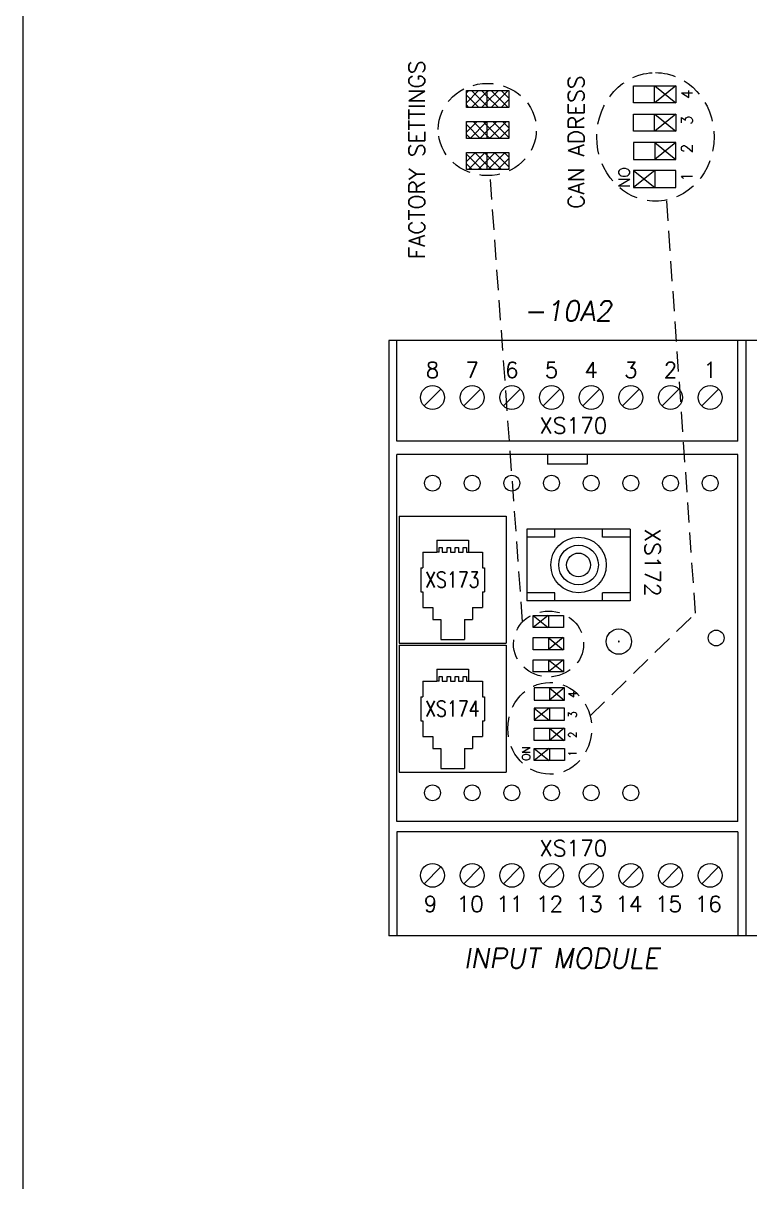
# Model space of a CAD drawing. Extents: x -2993 to 3661, y -4147 to -1441.
# Drawn here: x -1564.1 to -1472.5, y -2334.6 to -2188.7 of the extents above; entities that cross this region are included whole.
import ezdxf
from ezdxf.enums import TextEntityAlignment as Align

# ---------------------------------------------------------------- set-up
doc = ezdxf.new("R2010")
doc.units = 0
doc.header["$LTSCALE"] = 0.1
doc.header["$MEASUREMENT"] = 0
doc.linetypes.add('DASHED', pattern=[19.05, 12.7, -6.35])
doc.layers.get('0').update_dxf_attribs({"linetype": 'CONTINUOUS'})
doc.layers.add('DIM', color=5, linetype='CONTINUOUS')
doc.styles.get("Standard").update_dxf_attribs({"font": 'simplex.shx'})

msp = doc.modelspace()

# ---------------------------------------------------------------- linework, layer by layer
at = {"linetype": 'Continuous', "lineweight": 13}
for p, q in [((-1487.17, -2196.59), (-1481.83, -2196.59)), ((-1487.17, -2198.73), (-1487.17, -2196.59)), ((-1484.53, -2198.73), (-1484.53, -2196.59)), ((-1481.83, -2196.59), (-1481.83, -2198.73)), ((-1508.24, -2197.17), (-1502.9, -2197.17)), ((-1508.24, -2199.3), (-1508.24, -2197.17)), ((-1505.61, -2199.3), (-1505.61, -2197.17)), ((-1502.9, -2197.17), (-1502.9, -2199.3)), ((-1502.9, -2199.3), (-1508.24, -2199.3)), ((-1481.83, -2198.73), (-1487.17, -2198.73)), ((-1508.24, -2201.08), (-1502.9, -2201.08)), ((-1508.24, -2203.21), (-1508.24, -2201.08)), ((-1505.61, -2203.21), (-1505.61, -2201.08)), ((-1502.9, -2201.08), (-1502.9, -2203.21)), ((-1487.17, -2200.15), (-1481.83, -2200.15)), ((-1487.17, -2202.28), (-1487.17, -2200.15)), ((-1484.53, -2202.28), (-1484.53, -2200.15)), ((-1481.83, -2200.15), (-1481.83, -2202.28)), ((-1481.83, -2202.28), (-1487.17, -2202.28)), ((-1502.9, -2203.21), (-1508.24, -2203.21)), ((-1481.83, -2203.71), (-1487.17, -2203.71)), ((-1487.17, -2203.71), (-1487.17, -2205.84)), ((-1484.46, -2205.84), (-1484.46, -2203.71)), ((-1481.83, -2205.84), (-1481.83, -2203.71)), ((-1508.24, -2204.99), (-1502.9, -2204.99)), ((-1508.24, -2207.12), (-1508.24, -2204.99)), ((-1505.61, -2207.12), (-1505.61, -2204.99)), ((-1502.9, -2204.99), (-1502.9, -2207.12)), ((-1487.17, -2205.84), (-1481.83, -2205.84)), ((-1502.9, -2207.12), (-1508.24, -2207.12)), ((-1481.83, -2207.26), (-1487.17, -2207.26)), ((-1487.17, -2207.26), (-1487.17, -2209.4)), ((-1484.46, -2209.4), (-1484.46, -2207.26)), ((-1481.83, -2209.4), (-1481.83, -2207.26)), ((-1487.17, -2209.4), (-1481.83, -2209.4)), ((-1511.69, -2254.73), (-1511.29, -2254.73)), ((-1511.69, -2255.31), (-1511.69, -2254.73)), ((-1511.29, -2254.73), (-1511.29, -2255.31)), ((-1510.68, -2254.73), (-1510.27, -2254.73)), ((-1510.68, -2255.31), (-1510.68, -2254.73)), ((-1510.27, -2254.73), (-1510.27, -2255.31)), ((-1509.66, -2255.31), (-1509.66, -2254.73)), ((-1509.66, -2254.73), (-1509.26, -2254.73)), ((-1509.26, -2254.73), (-1509.26, -2255.31)), ((-1508.65, -2254.73), (-1508.24, -2254.73)), ((-1508.65, -2255.31), (-1508.65, -2254.73)), ((-1508.24, -2254.73), (-1508.24, -2255.31)), ((-1511.29, -2255.31), (-1510.68, -2255.31)), ((-1510.27, -2255.31), (-1509.66, -2255.31)), ((-1509.26, -2255.31), (-1508.65, -2255.31)), ((-1499.82, -2264.81), (-1499.82, -2263.29)), ((-1499.82, -2263.29), (-1496.01, -2263.29)), ((-1499.82, -2263.29), (-1496.01, -2263.29)), ((-1497.89, -2263.29), (-1497.89, -2264.81)), ((-1496.01, -2263.29), (-1496.01, -2264.81)), ((-1496.01, -2264.81), (-1499.82, -2264.81)), ((-1496.01, -2264.81), (-1499.82, -2264.81)), ((-1499.82, -2267.61), (-1499.82, -2266.08)), ((-1499.82, -2266.08), (-1496.01, -2266.08)), ((-1499.82, -2266.08), (-1496.01, -2266.08)), ((-1497.89, -2266.08), (-1497.89, -2267.61)), ((-1496.01, -2266.08), (-1496.01, -2267.61)), ((-1496.01, -2267.61), (-1499.82, -2267.61)), ((-1496.01, -2267.61), (-1499.82, -2267.61)), ((-1499.82, -2270.4), (-1499.82, -2268.88)), ((-1499.82, -2268.88), (-1496.01, -2268.88)), ((-1499.82, -2268.88), (-1496.01, -2268.88)), ((-1497.89, -2268.88), (-1497.89, -2270.4)), ((-1496.01, -2268.88), (-1496.01, -2270.4)), ((-1511.69, -2271.56), (-1511.69, -2270.98)), ((-1511.69, -2270.98), (-1511.29, -2270.98)), ((-1511.29, -2270.98), (-1511.29, -2271.56)), ((-1510.68, -2270.98), (-1510.27, -2270.98)), ((-1510.68, -2271.56), (-1510.68, -2270.98)), ((-1510.27, -2270.98), (-1510.27, -2271.56)), ((-1509.66, -2271.56), (-1509.66, -2270.98)), ((-1509.66, -2270.98), (-1509.26, -2270.98)), ((-1509.26, -2270.98), (-1509.26, -2271.56)), ((-1508.65, -2271.56), (-1508.65, -2270.98)), ((-1508.65, -2270.98), (-1508.24, -2270.98)), ((-1508.24, -2270.98), (-1508.24, -2271.56)), ((-1496.01, -2270.4), (-1499.82, -2270.4)), ((-1496.01, -2270.4), (-1499.82, -2270.4)), ((-1511.29, -2271.56), (-1510.68, -2271.56)), ((-1510.27, -2271.56), (-1509.66, -2271.56)), ((-1509.26, -2271.56), (-1508.65, -2271.56)), ((-1499.7, -2272.43), (-1499.7, -2273.96)), ((-1495.89, -2272.43), (-1499.7, -2272.43)), ((-1497.79, -2272.43), (-1497.79, -2273.96)), ((-1495.89, -2273.96), (-1495.89, -2272.43)), ((-1499.7, -2273.96), (-1495.89, -2273.96)), ((-1495.89, -2274.97), (-1499.7, -2274.97)), ((-1499.7, -2274.97), (-1499.7, -2276.5)), ((-1497.79, -2274.97), (-1497.79, -2276.5)), ((-1495.89, -2276.5), (-1495.89, -2274.97)), ((-1499.7, -2276.5), (-1495.89, -2276.5)), ((-1499.7, -2279.04), (-1499.7, -2277.51)), ((-1499.7, -2277.51), (-1495.89, -2277.51)), ((-1497.79, -2277.51), (-1497.79, -2279.04)), ((-1495.89, -2277.51), (-1495.89, -2279.04)), ((-1495.89, -2279.04), (-1499.7, -2279.04)), ((-1499.7, -2280.05), (-1495.89, -2280.05)), ((-1499.7, -2281.58), (-1499.7, -2280.05)), ((-1497.79, -2280.05), (-1497.79, -2281.58)), ((-1495.89, -2280.05), (-1495.89, -2281.58)), ((-1495.89, -2281.58), (-1499.7, -2281.58))]:
    msp.add_line(p, q, dxfattribs=at)
at = {"color": 7, "lineweight": 13}
for p, q in [((-1481.83, -2196.59), (-1484.5, -2198.73)), ((-1484.5, -2196.59), (-1481.83, -2198.73)), ((-1481.83, -2200.15), (-1484.5, -2202.28)), ((-1484.5, -2200.15), (-1481.83, -2202.28)), ((-1481.83, -2203.71), (-1484.5, -2205.84)), ((-1484.5, -2203.71), (-1481.83, -2205.84)), ((-1484.5, -2207.26), (-1487.17, -2209.4)), ((-1487.17, -2207.26), (-1484.5, -2209.4)), ((-1499.82, -2263.29), (-1497.94, -2264.81)), ((-1497.94, -2263.29), (-1499.82, -2264.81)), ((-1497.92, -2266.08), (-1496.04, -2267.61)), ((-1496.04, -2266.08), (-1497.92, -2267.61)), ((-1497.89, -2268.88), (-1496.01, -2270.4)), ((-1496.01, -2268.88), (-1497.89, -2270.4)), ((-1497.79, -2272.43), (-1495.91, -2273.96)), ((-1495.91, -2272.43), (-1497.79, -2273.96)), ((-1499.7, -2274.97), (-1497.82, -2276.5)), ((-1497.82, -2274.97), (-1499.7, -2276.5)), ((-1497.79, -2277.51), (-1495.91, -2279.04)), ((-1495.91, -2277.51), (-1497.79, -2279.04)), ((-1499.7, -2280.05), (-1497.82, -2281.58)), ((-1497.82, -2280.05), (-1499.7, -2281.58))]:
    msp.add_line(p, q, dxfattribs=at)
at = {"lineweight": 13}
for p, q in [((-1508.24, -2197.47), (-1507.93, -2197.17)), ((-1508.24, -2198.71), (-1506.7, -2197.17)), ((-1506.69, -2199.3), (-1508.24, -2197.75)), ((-1505.61, -2199.15), (-1507.59, -2197.17)), ((-1507.59, -2199.3), (-1505.61, -2197.31)), ((-1505.61, -2197.91), (-1506.35, -2197.17)), ((-1505.61, -2197.31), (-1505.46, -2197.17)), ((-1505.61, -2198.55), (-1504.22, -2197.17)), ((-1504.22, -2199.3), (-1505.61, -2197.91)), ((-1505.12, -2199.3), (-1502.98, -2197.17)), ((-1502.98, -2199.3), (-1505.11, -2197.17)), ((-1502.9, -2198.14), (-1503.88, -2197.17)), ((-1507.93, -2199.3), (-1508.24, -2198.99)), ((-1506.35, -2199.3), (-1505.61, -2198.55)), ((-1505.46, -2199.3), (-1505.61, -2199.15)), ((-1503.88, -2199.3), (-1502.9, -2198.32)), ((-1508.24, -2201.18), (-1508.13, -2201.08)), ((-1508.24, -2202.42), (-1506.89, -2201.08)), ((-1507.79, -2203.21), (-1505.66, -2201.08)), ((-1505.61, -2202.86), (-1507.39, -2201.08)), ((-1505.61, -2201.62), (-1506.15, -2201.08)), ((-1505.61, -2202.26), (-1504.42, -2201.08)), ((-1505.32, -2203.21), (-1503.18, -2201.08)), ((-1502.9, -2203.09), (-1504.92, -2201.08)), ((-1502.9, -2201.85), (-1503.68, -2201.08)), ((-1506.49, -2203.21), (-1508.24, -2201.47)), ((-1506.55, -2203.21), (-1505.61, -2202.26)), ((-1504.02, -2203.21), (-1505.61, -2201.62)), ((-1504.08, -2203.21), (-1502.9, -2202.04)), ((-1507.73, -2203.21), (-1508.24, -2202.7)), ((-1505.26, -2203.21), (-1505.61, -2202.86)), ((-1508.24, -2206.13), (-1507.09, -2204.99)), ((-1506.3, -2207.12), (-1508.24, -2205.18)), ((-1507.99, -2207.12), (-1505.86, -2204.99)), ((-1505.61, -2206.57), (-1507.19, -2204.99)), ((-1505.61, -2205.34), (-1505.95, -2204.99)), ((-1505.61, -2205.97), (-1504.62, -2204.99)), ((-1503.82, -2207.12), (-1505.61, -2205.34)), ((-1505.52, -2207.12), (-1503.38, -2204.99)), ((-1502.9, -2206.8), (-1504.72, -2204.99)), ((-1502.9, -2205.56), (-1503.48, -2204.99)), ((-1507.53, -2207.12), (-1508.24, -2206.42)), ((-1506.75, -2207.12), (-1505.61, -2205.97)), ((-1505.06, -2207.12), (-1505.61, -2206.57)), ((-1504.28, -2207.12), (-1502.9, -2205.75)), ((-1503.04, -2207.12), (-1502.9, -2206.99)), ((-1518.02, -2228.64), (-1518.02, -2303.64)), ((-1518.02, -2228.64), (-1518.02, -2303.64)), ((-1518.02, -2228.64), (-1518.02, -2303.64)), ((-1518.02, -2228.64), (-1518.02, -2303.64)), ((-1518.02, -2228.64), (-1518.02, -2303.64)), ((-1518.02, -2228.64), (-1518.02, -2303.64)), ((-1518.02, -2228.64), (-1518.02, -2303.64)), ((-1518.02, -2228.64), (-1518.02, -2303.64)), ((-1473.02, -2228.64), (-1518.02, -2228.64)), ((-1473.02, -2228.64), (-1518.02, -2228.64)), ((-1518.02, -2228.64), (-1518.02, -2303.64)), ((-1518.02, -2228.64), (-1518.02, -2303.64)), ((-1518.02, -2228.64), (-1518.02, -2303.64)), ((-1518.02, -2228.64), (-1518.02, -2303.64)), ((-1518.02, -2228.64), (-1518.02, -2303.64)), ((-1518.02, -2228.64), (-1518.02, -2303.64)), ((-1518.02, -2228.64), (-1518.02, -2303.64)), ((-1517.02, -2241.34), (-1517.02, -2228.64)), ((-1474.02, -2241.34), (-1474.02, -2228.64)), ((-1473.02, -2228.64), (-1473.02, -2303.64)), ((-1473.02, -2228.64), (-1473.02, -2303.64)), ((-1473.02, -2228.64), (-1473.02, -2303.64)), ((-1473.02, -2228.64), (-1473.02, -2303.64)), ((-1473.02, -2228.64), (-1473.02, -2303.64)), ((-1473.02, -2228.64), (-1473.02, -2303.64)), ((-1473.02, -2228.64), (-1473.02, -2303.64)), ((-1473.02, -2228.64), (-1473.02, -2303.64)), ((-1428.02, -2228.64), (-1473.02, -2228.64)), ((-1428.02, -2228.64), (-1473.02, -2228.64)), ((-1473.02, -2228.64), (-1473.02, -2303.64)), ((-1473.02, -2228.64), (-1473.02, -2303.64)), ((-1473.02, -2228.64), (-1473.02, -2303.64)), ((-1473.02, -2228.64), (-1473.02, -2303.64)), ((-1473.02, -2228.64), (-1473.02, -2303.64)), ((-1473.02, -2228.64), (-1473.02, -2303.64)), ((-1473.02, -2228.64), (-1473.02, -2303.64)), ((-1511.46, -2234.78), (-1513.58, -2236.9)), ((-1506.46, -2234.78), (-1508.58, -2236.9)), ((-1501.46, -2234.78), (-1503.58, -2236.9)), ((-1496.46, -2234.78), (-1498.58, -2236.9)), ((-1491.46, -2234.78), (-1493.58, -2236.9)), ((-1486.46, -2234.78), (-1488.58, -2236.9)), ((-1481.46, -2234.78), (-1483.58, -2236.9)), ((-1476.46, -2234.78), (-1478.58, -2236.9)), ((-1518.02, -2240.89), (-1518.02, -2291.39)), ((-1474.02, -2241.34), (-1517.02, -2241.34)), ((-1473.02, -2240.89), (-1473.02, -2291.39)), ((-1474.02, -2243.04), (-1517.02, -2243.04)), ((-1517.02, -2289.24), (-1517.02, -2243.04)), ((-1498.02, -2243.04), (-1498.02, -2244.24)), ((-1493.02, -2243.04), (-1493.02, -2244.24)), ((-1474.02, -2289.24), (-1474.02, -2243.04)), ((-1493.02, -2244.24), (-1498.02, -2244.24)), ((-1516.72, -2250.81), (-1503.22, -2250.81)), ((-1516.72, -2250.81), (-1516.72, -2266.81)), ((-1503.22, -2250.81), (-1503.22, -2266.81)), ((-1487.61, -2252.44), (-1500.61, -2252.44)), ((-1500.61, -2252.44), (-1500.61, -2261.44)), ((-1497.11, -2253.44), (-1500.61, -2253.44)), ((-1497.11, -2253.44), (-1497.11, -2252.44)), ((-1491.11, -2253.44), (-1491.11, -2252.44)), ((-1487.61, -2253.44), (-1491.11, -2253.44)), ((-1487.61, -2252.44), (-1487.61, -2261.44)), ((-1511.97, -2253.81), (-1507.97, -2253.81)), ((-1511.97, -2253.81), (-1511.97, -2255.31)), ((-1507.97, -2253.81), (-1507.97, -2255.31)), ((-1513.72, -2255.31), (-1511.97, -2255.31)), ((-1513.72, -2255.31), (-1513.72, -2257.31)), ((-1511.69, -2255.31), (-1511.97, -2255.31)), ((-1508.24, -2255.31), (-1507.97, -2255.31)), ((-1507.97, -2255.31), (-1506.22, -2255.31)), ((-1506.22, -2255.31), (-1506.22, -2257.31)), ((-1513.97, -2257.31), (-1513.72, -2257.31)), ((-1513.97, -2257.31), (-1513.97, -2260.31)), ((-1506.22, -2257.31), (-1505.97, -2257.31)), ((-1505.97, -2257.31), (-1505.97, -2260.31)), ((-1513.97, -2260.31), (-1513.72, -2260.31)), ((-1513.72, -2260.31), (-1513.72, -2262.31)), ((-1506.22, -2260.31), (-1505.97, -2260.31)), ((-1506.22, -2260.31), (-1506.22, -2262.31)), ((-1497.11, -2260.44), (-1500.61, -2260.44)), ((-1497.11, -2261.44), (-1497.11, -2260.44)), ((-1487.61, -2260.44), (-1491.11, -2260.44)), ((-1491.11, -2261.44), (-1491.11, -2260.44)), ((-1513.72, -2262.31), (-1512.47, -2262.31)), ((-1512.47, -2262.31), (-1512.47, -2263.81)), ((-1507.47, -2262.31), (-1507.47, -2263.81)), ((-1507.47, -2262.31), (-1506.22, -2262.31)), ((-1487.61, -2261.44), (-1500.61, -2261.44)), ((-1512.47, -2263.81), (-1511.47, -2263.81)), ((-1511.47, -2263.81), (-1511.47, -2266.31)), ((-1508.47, -2263.81), (-1508.47, -2266.31)), ((-1508.47, -2263.81), (-1507.47, -2263.81)), ((-1511.47, -2266.31), (-1508.47, -2266.31)), ((-1516.72, -2266.81), (-1503.22, -2266.81)), ((-1516.72, -2267.06), (-1516.72, -2283.06)), ((-1516.72, -2267.06), (-1503.22, -2267.06)), ((-1503.22, -2267.06), (-1503.22, -2283.06)), ((-1511.97, -2270.06), (-1507.97, -2270.06)), ((-1511.97, -2270.06), (-1511.97, -2271.56)), ((-1507.97, -2270.06), (-1507.97, -2271.56)), ((-1513.72, -2271.56), (-1513.72, -2273.56)), ((-1513.72, -2271.56), (-1511.97, -2271.56)), ((-1511.69, -2271.56), (-1511.97, -2271.56)), ((-1508.24, -2271.56), (-1507.97, -2271.56)), ((-1507.97, -2271.56), (-1506.22, -2271.56)), ((-1506.22, -2271.56), (-1506.22, -2273.56)), ((-1513.97, -2273.56), (-1513.97, -2276.56)), ((-1513.97, -2273.56), (-1513.72, -2273.56)), ((-1506.22, -2273.56), (-1505.97, -2273.56)), ((-1505.97, -2273.56), (-1505.97, -2276.56)), ((-1513.97, -2276.56), (-1513.72, -2276.56)), ((-1513.72, -2276.56), (-1513.72, -2278.56)), ((-1506.22, -2276.56), (-1506.22, -2278.56)), ((-1506.22, -2276.56), (-1505.97, -2276.56)), ((-1513.72, -2278.56), (-1512.47, -2278.56)), ((-1512.47, -2278.56), (-1512.47, -2280.06)), ((-1507.47, -2278.56), (-1507.47, -2280.06)), ((-1507.47, -2278.56), (-1506.22, -2278.56)), ((-1512.47, -2280.06), (-1511.47, -2280.06)), ((-1511.47, -2280.06), (-1511.47, -2282.56)), ((-1508.47, -2280.06), (-1508.47, -2282.56)), ((-1508.47, -2280.06), (-1507.47, -2280.06)), ((-1511.47, -2282.56), (-1508.47, -2282.56)), ((-1516.72, -2283.06), (-1503.22, -2283.06)), ((-1474.02, -2289.24), (-1517.02, -2289.24)), ((-1474.02, -2290.54), (-1517.02, -2290.54)), ((-1517.02, -2290.54), (-1517.02, -2303.64)), ((-1474.02, -2290.54), (-1474.02, -2303.64)), ((-1511.46, -2294.98), (-1513.58, -2297.1)), ((-1506.46, -2294.98), (-1508.58, -2297.1)), ((-1501.46, -2294.98), (-1503.58, -2297.1)), ((-1496.46, -2294.98), (-1498.58, -2297.1)), ((-1491.46, -2294.98), (-1493.58, -2297.1)), ((-1486.46, -2294.98), (-1488.58, -2297.1)), ((-1481.46, -2294.98), (-1483.58, -2297.1)), ((-1476.46, -2294.98), (-1478.58, -2297.1)), ((-1473.02, -2303.64), (-1518.02, -2303.64)), ((-1473.02, -2303.64), (-1474.02, -2303.64)), ((-1428.02, -2303.64), (-1473.02, -2303.64))]:
    msp.add_line(p, q, dxfattribs=at)
at = {"linetype": 'DASHED', "lineweight": 13, "ltscale": 2}
for p, q in [((-1501.16, -2264.1), (-1505.26, -2207.88)), ((-1479.37, -2262.99), (-1483.01, -2210.95)), ((-1492.66, -2275.95), (-1479.37, -2262.99))]:
    msp.add_line(p, q, dxfattribs=at)
at = {"lineweight": 13}
for centre, radius in [((-1512.52, -2235.84), 1.5), ((-1507.52, -2235.84), 1.5), ((-1502.52, -2235.84), 1.5), ((-1497.52, -2235.84), 1.5), ((-1492.52, -2235.84), 1.5), ((-1487.52, -2235.84), 1.5), ((-1482.52, -2235.84), 1.5), ((-1477.52, -2235.84), 1.5), ((-1512.52, -2246.64), 1), ((-1507.52, -2246.64), 1), ((-1502.52, -2246.64), 1), ((-1497.52, -2246.64), 1), ((-1492.52, -2246.64), 1), ((-1487.52, -2246.64), 1), ((-1482.52, -2246.64), 1), ((-1477.52, -2246.64), 1), ((-1494.11, -2256.94), 2.5), ((-1489.03, -2266.59), 1.6), ((-1476.76, -2266.14), 1), ((-1512.52, -2285.64), 1), ((-1507.52, -2285.64), 1), ((-1502.52, -2285.64), 1), ((-1497.52, -2285.64), 1), ((-1492.52, -2285.64), 1), ((-1487.52, -2285.64), 1), ((-1512.52, -2296.04), 1.5), ((-1507.52, -2296.04), 1.5), ((-1502.52, -2296.04), 1.5), ((-1497.52, -2296.04), 1.5), ((-1492.52, -2296.04), 1.5), ((-1487.52, -2296.04), 1.5), ((-1482.52, -2296.04), 1.5), ((-1477.52, -2296.04), 1.5)]:
    msp.add_circle(centre, radius, dxfattribs=at)
at = {"linetype": 'Continuous', "lineweight": 13}
for radius in [3.5, 1.5]:
    msp.add_circle((-1494.11, -2256.94), radius, dxfattribs=at)
at = {"lineweight": 13}
for start, end in [(0, 180), (180, 0)]:
    msp.add_arc((-1489.03, -2266.59), 0.05, start, end, dxfattribs=at)
at = {"linetype": 'DASHED', "lineweight": 13, "ltscale": 2}
for centre, major_axis, ratio in [((-1484.42, -2203.01), (0, 8.09), 0.914373), ((-1505.61, -2202.08), (-6.19, 0.01), 0.938062), ((-1497.89, -2266.89), (4.42, -0.01), 0.938062), ((-1497.74, -2277.52), (0, -5.78), 0.914373)]:
    msp.add_ellipse(centre, major_axis=major_axis, ratio=ratio, dxfattribs=at)
at = {"layer": 'DIM', "lineweight": 13}
msp.add_lwpolyline([(-1564.11, -1984.49), (-1271.38, -1984.49), (-1271.38, -2480.61), (-1564.11, -2480.61)], close=True, dxfattribs=at)

# ---------------------------------------------------------------- texts
at = {"lineweight": 13, "text_generation_flag": 6}
for s, p in [('FACTORY SETTINGS', (-1513.5, -2218.42)), ('CAN ADRESS', (-1493.42, -2212.08))]:
    msp.add_text(s, height=2, rotation=270, dxfattribs=at).set_placement(p)
at = {"linetype": 'Continuous', "lineweight": 13, "text_generation_flag": 6}
for s, p in [('4', (-1479.75, -2198.23)), ('3', (-1479.75, -2201.52)), ('2', (-1479.75, -2205.07)), ('1', (-1479.75, -2208.63))]:
    msp.add_text(s, height=1.4, rotation=270, dxfattribs=at).set_placement(p)
at = {"linetype": 'Continuous', "lineweight": 13}
for s, height, rotation, p in [('ON', 1.4, 270, (-1489.06, -2206.82)), ('4', 1, 90, (-1494.36, -2273.68)), ('3', 1, 90, (-1494.36, -2276.22)), ('2', 1, 90, (-1494.36, -2278.76)), ('ON', 1, 90, (-1500.22, -2281.63)), ('1', 1, 90, (-1494.36, -2281.11))]:
    msp.add_text(s, height=height, rotation=rotation, dxfattribs=at).set_placement(p)
at = {"lineweight": 13, "oblique": 10, "text_generation_flag": 6}
for s, p in [('-10A2', (-1495.47, -2226.18)), ('INPUT MODULE', (-1496.27, -2307.72))]:
    msp.add_text(s, height=2.5, rotation=180, dxfattribs=at).set_placement(p, align=Align.CENTER)
at = {"lineweight": 13, "text_generation_flag": 6}
for s, p in [('8', (-1512.52, -2233.37)), ('7', (-1507.52, -2233.37)), ('6', (-1502.52, -2233.37)), ('5', (-1497.52, -2233.37)), ('4', (-1492.52, -2233.37)), ('3', (-1487.52, -2233.37)), ('2', (-1482.52, -2233.37)), ('1', (-1477.52, -2233.37)), ('XS170', (-1494.77, -2240.37)), ('XS170', (-1494.77, -2293.62)), ('9', (-1512.77, -2300.64)), ('10', (-1507.77, -2300.64)), ('11', (-1502.77, -2300.64)), ('12', (-1497.77, -2300.64)), ('13', (-1492.77, -2300.64)), ('14', (-1487.77, -2300.64)), ('15', (-1482.77, -2300.64)), ('16', (-1477.77, -2300.64))]:
    msp.add_text(s, height=2, rotation=180, dxfattribs=at).set_placement(p, align=Align.CENTER)
at = {"lineweight": 13}
msp.add_text('XS172', height=2, rotation=270, dxfattribs=at).set_placement((-1484.77, -2256.63), align=Align.MIDDLE_CENTER)
at = {"lineweight": 13, "text_generation_flag": 6, "width": 0.8}
for s, p in [('XS173', (-1510.02, -2258.79)), ('XS174', (-1510.02, -2275.04))]:
    msp.add_text(s, height=2, rotation=180, dxfattribs=at).set_placement(p, align=Align.MIDDLE_CENTER)

doc.saveas('drawing.dxf')
